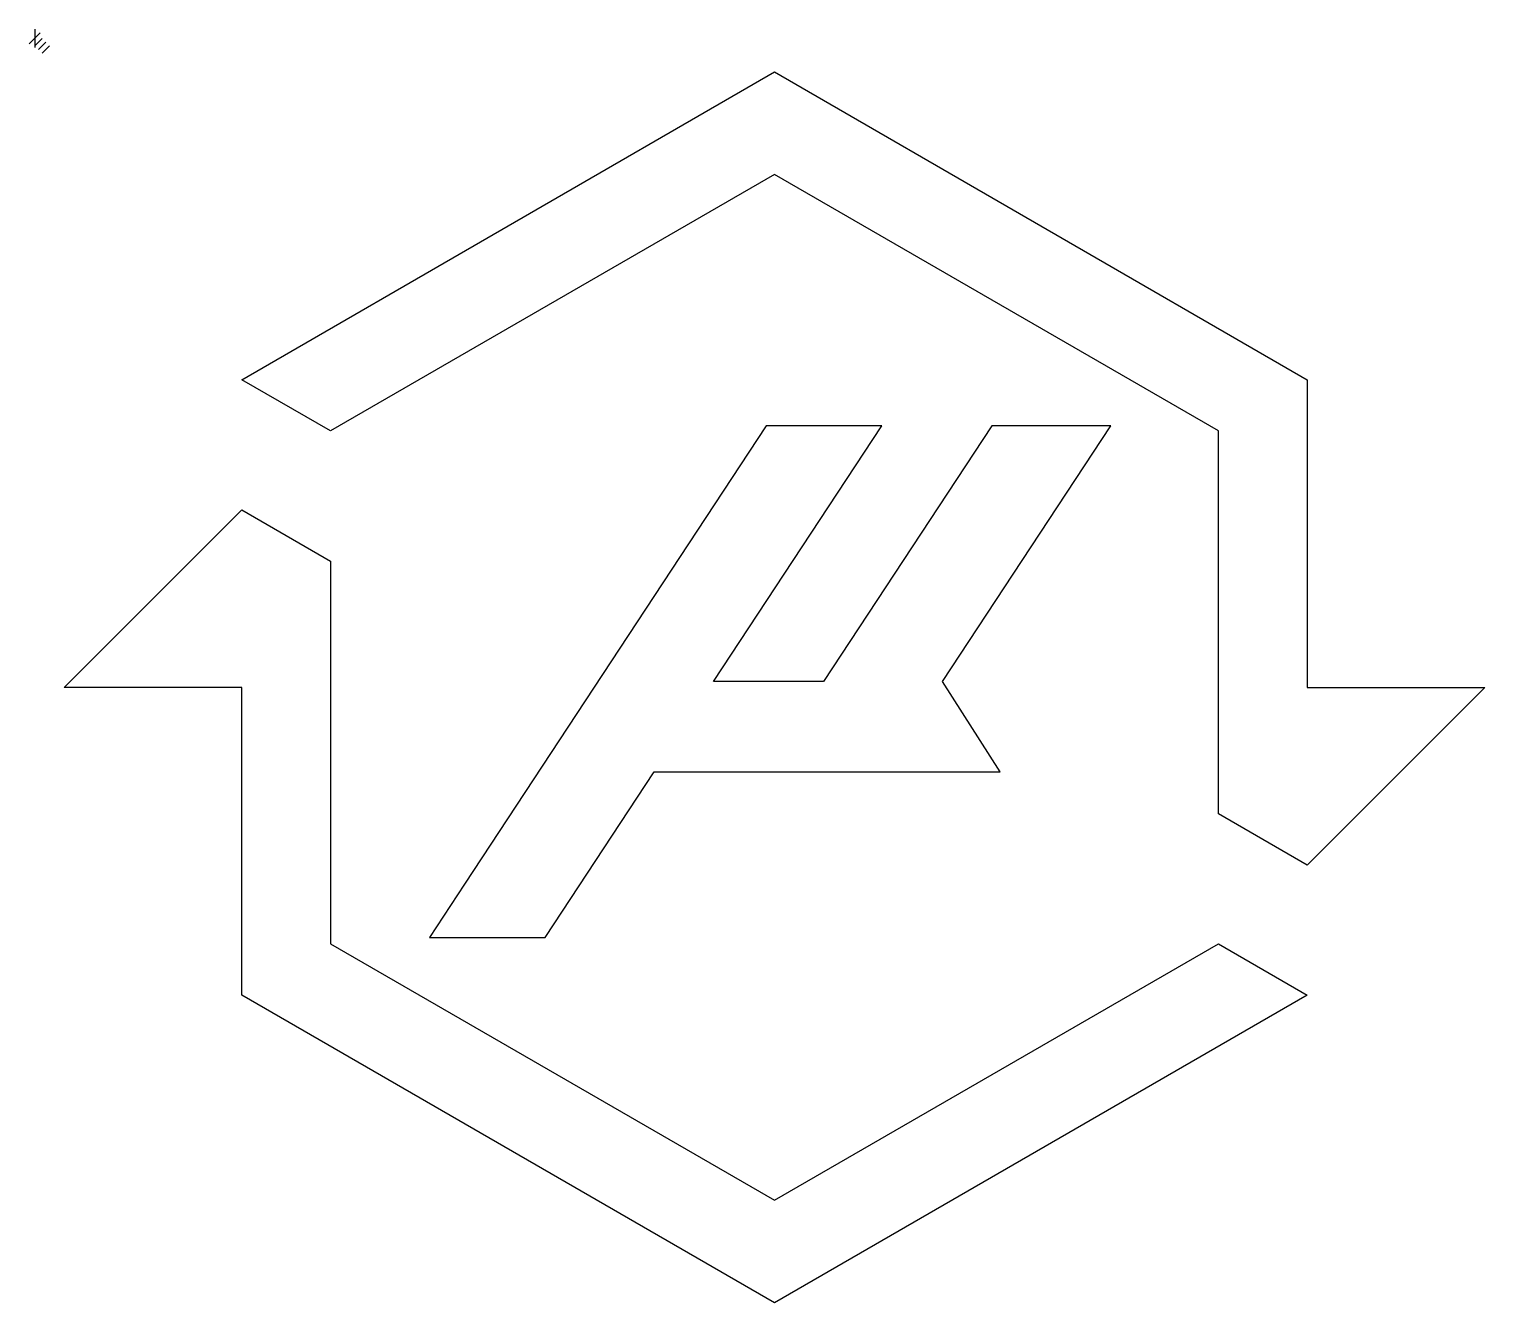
# Model space of a CAD drawing. Extents: x -1 to 207, y 5 to 187.
import ezdxf

# ---------------------------------------------------------------- set-up
doc = ezdxf.new("R2010")
doc.units = 0

msp = doc.modelspace()

# ---------------------------------------------------------------- linework, layer by layer
for p, q in [((29.596, 136.472), (105.706, 180.414)), ((105.706, 180.414), (181.816, 136.472)), ((105.706, 165.767), (42.281, 129.148)), ((169.131, 129.148), (105.706, 165.767)), ((42.281, 129.148), (29.596, 136.472)), ((181.816, 136.472), (181.816, 92.5297)), ((104.494, 129.895), (61.3926, 64.423)), ((96.9797, 93.3617), (121.03, 129.895)), ((121.03, 129.895), (104.494, 129.895)), ((136.76, 129.895), (112.709, 93.3617)), ((129.688, 93.3617), (153.738, 129.895)), ((153.738, 129.895), (136.76, 129.895)), ((169.1309, 74.48331), (169.131, 129.148)), ((4.22589, 92.5297), (29.59599, 117.8998)), ((29.59599, 117.8998), (42.28099, 110.57609)), ((42.28099, 110.57609), (42.281, 55.9112)), ((29.596, 92.5297), (4.22589, 92.5297)), ((29.596, 48.5875), (29.596, 92.5297)), ((112.709, 93.3617), (96.9797, 93.3617)), ((137.919, 80.4664), (129.688, 93.3617)), ((207.186, 92.5297), (181.8159, 67.1596)), ((181.816, 92.5297), (207.186, 92.5297)), ((72.9292, 56.8285), (88.4905, 80.4664)), ((88.4905, 80.4664), (121.198, 80.4664)), ((121.198, 80.4664), (137.919, 80.4664)), ((181.8159, 67.1596), (169.1309, 74.48331)), ((61.3926, 64.423), (56.393, 56.82851)), ((56.393, 56.82851), (72.9292, 56.8285)), ((42.281, 55.9112), (105.706, 19.2926)), ((105.706, 19.2926), (169.131, 55.9112)), ((169.131, 55.9112), (181.816, 48.5875)), ((105.706, 4.64523), (29.596, 48.5875)), ((181.816, 48.5875), (105.706, 4.64523))]:
    msp.add_line(p, q)
at = {"layer": 'Layer 1'}
for p, q in [((0.79375, 186.002), (-0.79375, 184.414)), ((0, 186.531), (0, 183.885)), ((1.05833, 185.208), (0, 184.14967)), ((1.5875, 184.679), (0.52917, 183.62067)), ((2.11666, 184.15), (1.05833, 183.09167))]:
    msp.add_line(p, q, dxfattribs=at)

doc.saveas('drawing.dxf')
